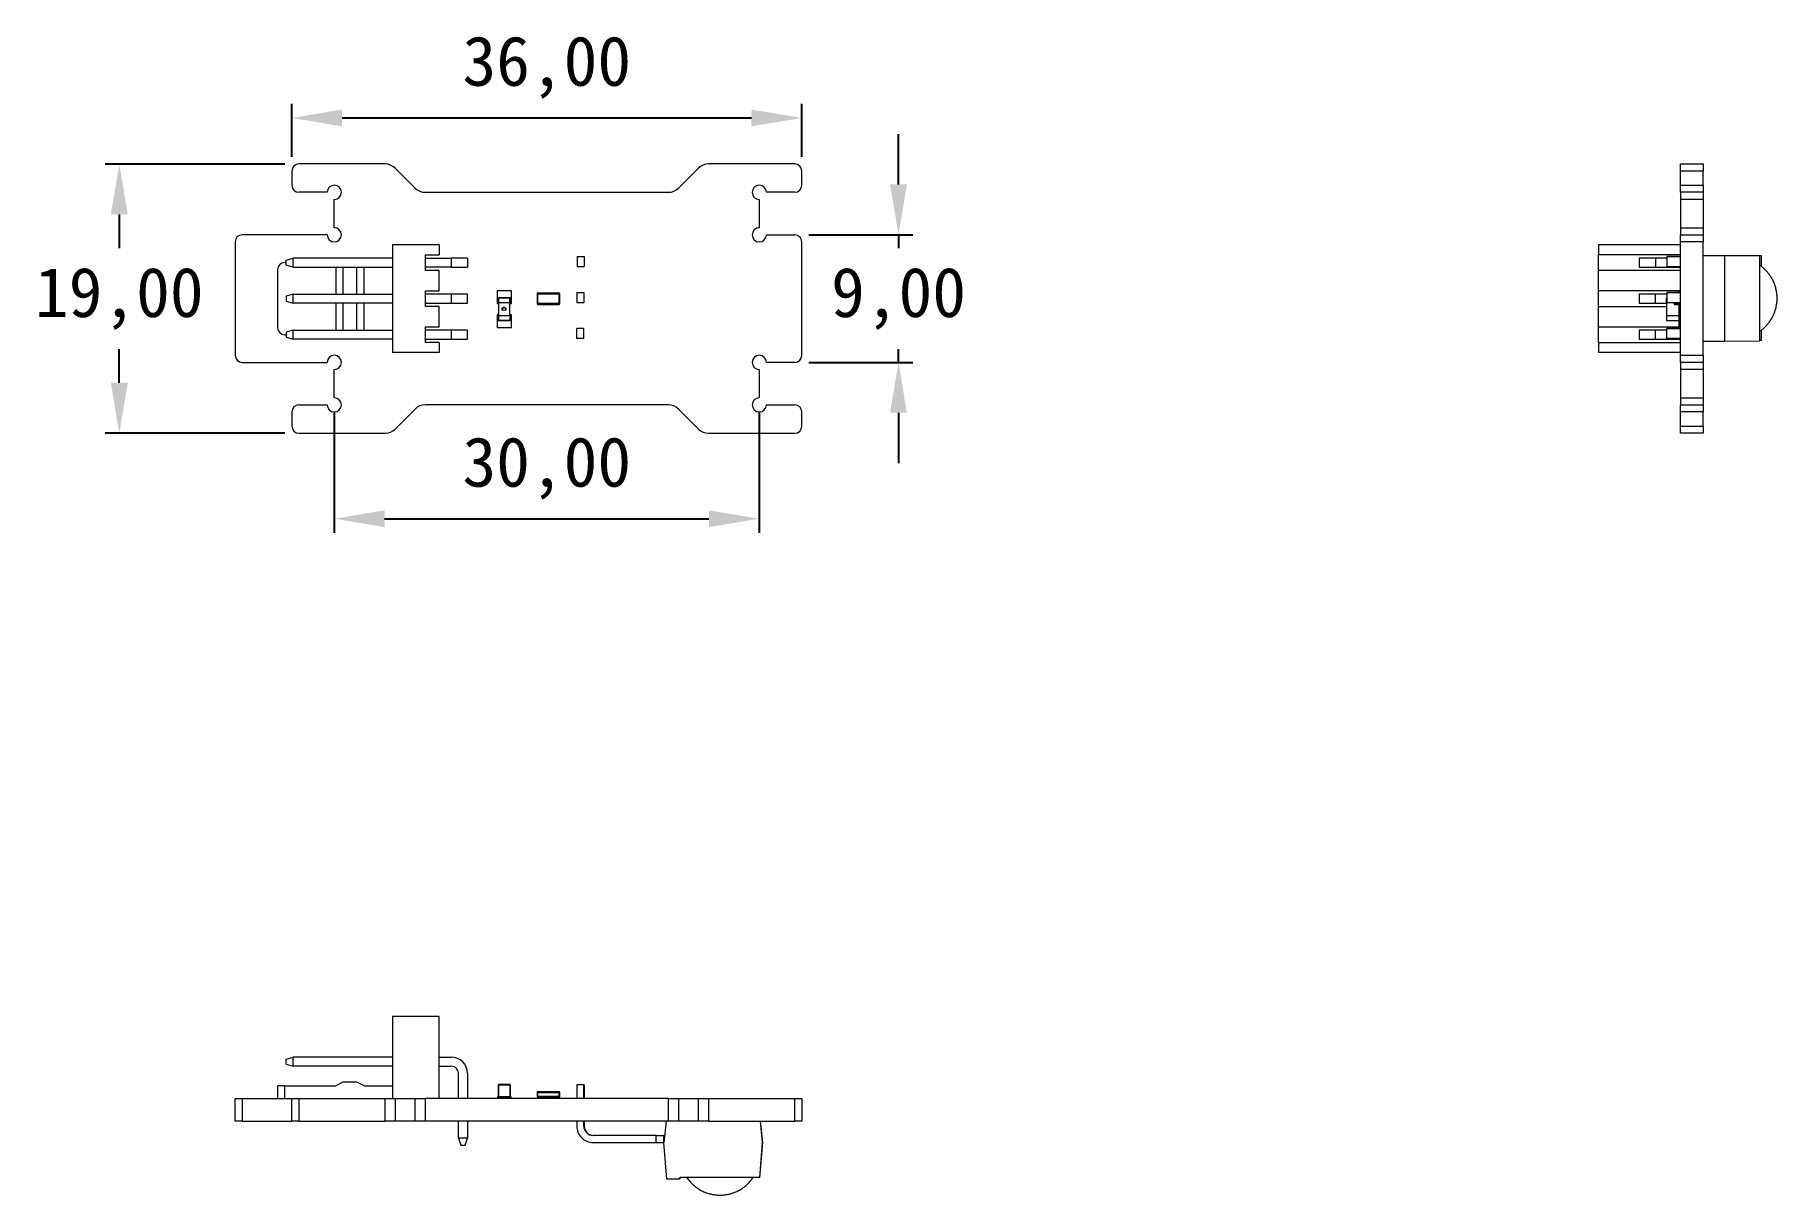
# Model space of a CAD drawing. Header units: millimetres. Extents: x 244 to 367, y 115 to 196.
import ezdxf

# ---------------------------------------------------------------- set-up
doc = ezdxf.new("R2010")
doc.units = ezdxf.units.MM
doc.header["$PDSIZE"] = -1
doc.dimstyles.new('ISO-25', dxfattribs={"dimtxt": 2.5, "dimasz": 2.5, "dimexe": 1.25, "dimexo": 0.625, "dimtad": 1, "dimtxsty": 'Standard', "dimcen": 2.5, "dimadec": 0, "dimazin": 0, "dimtfac": 1, "dimtmove": 0, "dimatfit": 3, "dimfxl": 1, "dimarcsym": 0})

# ---------------------------------------------------------------- blocks, each defined once
blk = doc.blocks.new('*D3')
at = {"color": 0, "lineweight": -2, "transparency": 16777216}
for p, q in [((261.76, 187.37), (249.08, 187.37)), ((250.08, 183.82), (250.08, 181.44)), ((250.08, 171.93), (250.08, 174.31)), ((261.76, 168.37), (249.08, 168.37))]:
    blk.add_line(p, q, dxfattribs=at)
at = {"color": 0, "transparency": 16777216}
for points in [[(249.49, 183.82), (250.68, 183.82), (250.08, 187.37)], [(249.49, 171.93), (250.68, 171.93), (250.08, 168.37)]]:
    blk.add_solid(points, dxfattribs=at)
at = {"layer": 'Defpoints', "color": 0, "transparency": 16777216}
for p in [(262.76, 187.37), (250.08, 168.37), (262.76, 168.37)]:
    blk.add_point(p, dxfattribs=at)
at = {"color": 0, "transparency": 16777216, "insert": (250.08, 177.87), "char_height": 3.5, "attachment_point": 5}
blk.add_mtext('19,00', dxfattribs=at)
blk = doc.blocks.new('*D4')
at = {"color": 0, "lineweight": -2, "transparency": 16777216}
for p, q in [((262.26, 187.87), (262.26, 191.62)), ((298.26, 187.87), (298.26, 191.62)), ((265.81, 190.62), (294.7, 190.62))]:
    blk.add_line(p, q, dxfattribs=at)
at = {"color": 0, "transparency": 16777216}
for points in [[(265.81, 191.22), (265.81, 190.03), (262.26, 190.62)], [(294.7, 191.22), (294.7, 190.03), (298.26, 190.62)]]:
    blk.add_solid(points, dxfattribs=at)
at = {"layer": 'Defpoints', "color": 0, "transparency": 16777216}
for p in [(298.26, 190.62), (262.26, 186.87), (298.26, 186.87)]:
    blk.add_point(p, dxfattribs=at)
at = {"color": 0, "transparency": 16777216, "insert": (280.26, 194.19), "char_height": 3.5, "attachment_point": 5}
blk.add_mtext('36,00', dxfattribs=at)
blk = doc.blocks.new('*D5')
at = {"color": 0, "lineweight": -2, "transparency": 16777216}
for p, q in [((265.26, 169.87), (265.26, 161.34)), ((295.26, 169.87), (295.26, 161.34)), ((268.81, 162.34), (291.7, 162.34))]:
    blk.add_line(p, q, dxfattribs=at)
at = {"color": 0, "transparency": 16777216}
for points in [[(268.81, 162.93), (268.81, 161.75), (265.26, 162.34)], [(291.7, 162.93), (291.7, 161.75), (295.26, 162.34)]]:
    blk.add_solid(points, dxfattribs=at)
at = {"layer": 'Defpoints', "color": 0, "transparency": 16777216}
for p in [(265.26, 170.87), (295.26, 170.87), (295.26, 162.34)]:
    blk.add_point(p, dxfattribs=at)
at = {"color": 0, "transparency": 16777216, "insert": (280.26, 165.9), "char_height": 3.5, "attachment_point": 5}
blk.add_mtext('30,00', dxfattribs=at)
blk = doc.blocks.new('*D6')
at = {"color": 0, "lineweight": -2, "transparency": 16777216}
for p, q in [((305.09, 185.93), (305.09, 189.48)), ((298.76, 182.37), (306.09, 182.37)), ((305.09, 182.37), (305.09, 181.44)), ((305.09, 173.37), (305.09, 174.31)), ((298.76, 173.37), (306.09, 173.37)), ((305.09, 169.82), (305.09, 166.26))]:
    blk.add_line(p, q, dxfattribs=at)
at = {"color": 0, "transparency": 16777216}
for points in [[(304.49, 185.93), (305.68, 185.93), (305.09, 182.37)], [(304.49, 169.82), (305.68, 169.82), (305.09, 173.37)]]:
    blk.add_solid(points, dxfattribs=at)
at = {"layer": 'Defpoints', "color": 0, "transparency": 16777216}
for p in [(297.76, 182.37), (297.76, 173.37), (305.09, 173.37)]:
    blk.add_point(p, dxfattribs=at)
at = {"color": 0, "transparency": 16777216, "insert": (305.09, 177.87), "char_height": 3.5, "attachment_point": 5}
blk.add_mtext('9,00', dxfattribs=at)

msp = doc.modelspace()

# ---------------------------------------------------------------- linework, layer by layer
at = {"color": 7, "linetype": 'Continuous', "lineweight": 15}
for p, q in [((268.844, 187.373), (262.758, 187.373)), ((270.965, 185.665), (269.551, 187.08)), ((290.965, 187.08), (289.551, 185.665)), ((297.758, 187.373), (291.672, 187.373)), ((360.293, 187.373), (361.893, 187.373)), ((360.293, 186.873), (360.293, 187.373)), ((361.893, 187.373), (361.893, 186.873)), ((262.258, 186.873), (262.258, 185.873)), ((298.258, 185.873), (298.258, 186.873)), ((360.293, 185.873), (360.293, 186.873)), ((361.893, 186.873), (360.293, 186.873)), ((360.293, 185.373), (360.293, 185.873)), ((360.293, 185.873), (361.893, 185.873)), ((361.893, 185.873), (361.893, 186.873)), ((361.893, 185.873), (361.893, 185.373)), ((264.758, 185.373), (262.758, 185.373)), ((265.258, 182.873), (265.258, 184.873)), ((271.672, 185.373), (288.844, 185.373)), ((295.258, 184.873), (295.258, 182.873)), ((297.758, 185.373), (295.758, 185.373)), ((361.893, 185.373), (360.293, 185.373)), ((360.293, 185.373), (360.293, 184.873)), ((361.893, 184.873), (360.293, 184.873)), ((360.293, 184.873), (360.293, 182.873)), ((361.893, 185.373), (361.893, 184.873)), ((361.893, 184.873), (361.893, 182.873)), ((264.758, 182.373), (258.758, 182.373)), ((295.758, 182.373), (297.758, 182.373)), ((360.293, 182.873), (361.893, 182.873)), ((360.293, 182.873), (360.293, 182.373)), ((360.293, 181.873), (360.293, 182.373)), ((360.293, 182.373), (361.893, 182.373)), ((361.893, 182.873), (361.893, 182.373)), ((361.893, 182.373), (361.893, 181.873)), ((258.258, 181.873), (258.258, 173.873)), ((269.358, 181.673), (269.358, 174.073)), ((272.658, 181.673), (269.358, 181.673)), ((271.708, 180.963), (272.658, 180.963)), ((271.708, 179.863), (271.708, 180.963)), ((272.658, 181.673), (272.658, 180.963)), ((282.398, 180.835), (282.394, 180.135)), ((282.398, 180.835), (282.898, 180.833)), ((282.898, 180.833), (282.894, 180.133)), ((298.258, 173.873), (298.258, 181.873)), ((354.493, 181.673), (354.493, 180.963)), ((360.293, 181.673), (354.493, 181.673)), ((360.293, 180.963), (354.493, 180.963)), ((354.493, 179.863), (354.493, 180.963)), ((359.324, 180.835), (359.324, 180.833)), ((360.293, 180.835), (359.324, 180.835)), ((359.324, 180.833), (360.293, 180.833)), ((359.324, 180.833), (359.324, 180.133)), ((360.293, 173.873), (360.293, 181.873)), ((361.893, 181.873), (360.293, 181.873)), ((361.893, 173.873), (361.893, 181.873)), ((361.893, 180.914), (363.393, 180.915)), ((363.393, 180.88), (361.893, 180.881)), ((363.393, 180.915), (365.993, 180.914)), ((365.87, 180.881), (363.393, 180.88)), ((363.393, 180.88), (363.393, 174.881)), ((365.87, 180.909), (365.993, 180.91)), ((365.87, 180.909), (365.87, 180.881)), ((365.87, 180.881), (365.87, 174.882)), ((365.993, 180.914), (365.993, 180.91)), ((365.993, 180.91), (365.993, 180.137)), ((261.258, 179.923), (261.258, 175.823)), ((261.858, 180.423), (261.758, 180.423)), ((261.858, 180.583), (262.358, 180.733)), ((261.858, 180.243), (261.858, 180.583)), ((262.358, 180.093), (261.858, 180.243)), ((262.358, 180.093), (262.358, 180.733)), ((269.358, 180.733), (262.358, 180.733)), ((262.358, 180.093), (269.358, 180.093)), ((265.358, 180.093), (265.358, 178.193)), ((265.858, 180.093), (265.858, 178.193)), ((266.858, 178.193), (266.858, 180.093)), ((267.358, 178.193), (267.358, 180.093)), ((271.708, 180.733), (273.518, 180.733)), ((273.518, 180.093), (271.708, 180.093)), ((272.658, 179.863), (271.708, 179.863)), ((272.658, 178.423), (272.658, 179.863)), ((273.518, 180.733), (273.518, 180.093)), ((274.658, 180.733), (273.518, 180.733)), ((273.518, 180.093), (274.658, 180.093)), ((274.658, 180.733), (274.658, 180.093)), ((282.394, 180.135), (282.894, 180.133)), ((360.293, 179.863), (354.493, 179.863)), ((354.493, 178.423), (354.493, 179.863)), ((357.373, 180.733), (357.373, 180.093)), ((358.513, 180.733), (357.373, 180.733)), ((357.373, 180.093), (358.513, 180.093)), ((358.513, 180.733), (358.513, 180.093)), ((359.324, 180.733), (358.513, 180.733)), ((358.513, 180.093), (360.293, 180.093)), ((359.324, 180.133), (360.293, 180.133)), ((271.708, 177.323), (271.708, 178.423)), ((271.708, 178.423), (272.658, 178.423)), ((276.762, 178.425), (276.762, 177.525)), ((277.762, 178.425), (276.762, 178.425)), ((277.762, 177.525), (277.762, 178.425)), ((360.187, 178.423), (354.493, 178.423)), ((354.493, 177.323), (354.493, 178.423)), ((360.187, 178.295), (360.187, 178.425)), ((360.207, 178.425), (360.187, 178.425)), ((360.207, 178.425), (360.207, 178.295)), ((360.293, 178.423), (360.207, 178.423)), ((262.358, 178.193), (261.858, 178.043)), ((261.858, 178.043), (261.858, 177.703)), ((261.858, 177.703), (262.358, 177.553)), ((262.358, 177.553), (262.358, 178.193)), ((262.358, 178.193), (269.358, 178.193)), ((269.358, 177.553), (262.358, 177.553)), ((265.358, 177.553), (265.358, 175.653)), ((265.858, 177.553), (265.858, 175.653)), ((266.858, 175.653), (266.858, 177.553)), ((267.358, 175.653), (267.358, 177.553)), ((273.518, 178.193), (271.708, 178.193)), ((271.708, 177.553), (273.518, 177.553)), ((272.658, 177.323), (271.708, 177.323)), ((272.658, 175.883), (272.658, 177.323)), ((273.518, 178.193), (273.518, 177.553)), ((274.658, 178.193), (273.518, 178.193)), ((273.518, 177.553), (274.658, 177.553)), ((274.658, 177.553), (274.658, 178.193)), ((276.762, 177.525), (276.867, 177.525)), ((276.857, 177.915), (276.857, 177.575)), ((276.867, 177.915), (276.857, 177.915)), ((276.867, 177.575), (276.857, 177.575)), ((276.867, 177.915), (276.867, 177.925)), ((277.657, 177.925), (276.867, 177.925)), ((277.657, 177.915), (276.867, 177.915)), ((276.867, 177.575), (276.867, 177.915)), ((277.657, 177.575), (276.867, 177.575)), ((276.867, 176.675), (276.867, 177.575)), ((277.657, 177.915), (277.657, 177.925)), ((277.657, 177.575), (277.657, 177.915)), ((277.667, 177.915), (277.657, 177.915)), ((277.667, 177.575), (277.657, 177.575)), ((277.657, 176.675), (277.657, 177.575)), ((277.657, 177.525), (277.762, 177.525)), ((277.667, 177.575), (277.667, 177.915)), ((279.569, 178.218), (279.569, 177.518)), ((279.619, 178.218), (279.569, 178.218)), ((279.569, 177.518), (279.619, 177.518)), ((279.619, 178.268), (279.619, 178.218)), ((281.119, 178.268), (279.619, 178.268)), ((279.619, 177.518), (279.619, 178.218)), ((279.619, 178.218), (281.119, 178.218)), ((279.619, 177.518), (279.619, 177.468)), ((281.119, 177.518), (279.619, 177.518)), ((279.619, 177.468), (281.119, 177.468)), ((281.119, 178.218), (281.119, 178.268)), ((281.119, 178.218), (281.119, 177.518)), ((281.169, 178.218), (281.119, 178.218)), ((281.119, 177.518), (281.169, 177.518)), ((281.119, 177.468), (281.119, 177.518)), ((281.169, 177.518), (281.169, 178.218)), ((282.385, 178.295), (282.382, 177.595)), ((282.382, 177.595), (282.882, 177.593)), ((282.385, 178.295), (282.885, 178.293)), ((282.885, 178.293), (282.882, 177.593)), ((354.493, 175.883), (354.493, 177.323)), ((354.493, 177.323), (359.317, 177.323)), ((357.373, 178.193), (357.373, 177.553)), ((358.513, 178.193), (357.373, 178.193)), ((357.373, 177.553), (358.513, 177.553)), ((358.513, 177.553), (358.513, 178.193)), ((359.324, 178.193), (358.513, 178.193)), ((358.513, 177.553), (359.317, 177.553)), ((359.307, 177.575), (359.307, 177.915)), ((359.317, 177.915), (359.307, 177.915)), ((359.317, 177.575), (359.307, 177.575)), ((359.317, 177.261), (359.307, 177.261)), ((359.307, 177.132), (359.317, 177.132)), ((359.317, 177.915), (359.317, 177.925)), ((359.324, 177.925), (359.317, 177.925)), ((359.317, 177.575), (359.317, 177.915)), ((359.817, 177.575), (359.317, 177.575)), ((359.317, 176.675), (359.317, 177.575)), ((359.324, 178.295), (359.324, 178.293)), ((360.293, 178.295), (359.324, 178.295)), ((359.324, 178.293), (360.293, 178.293)), ((359.324, 178.293), (359.324, 177.593)), ((359.324, 177.593), (360.293, 177.593)), ((359.817, 177.593), (359.817, 177.518)), ((359.817, 177.518), (359.867, 177.518)), ((359.867, 177.468), (359.867, 177.518)), ((360.147, 177.518), (359.867, 177.518)), ((359.867, 177.468), (360.147, 177.468)), ((360.147, 177.468), (360.147, 177.518)), ((360.147, 177.518), (360.197, 177.518)), ((360.177, 177.478), (360.177, 176.675)), ((360.177, 177.323), (360.293, 177.323)), ((360.197, 177.518), (360.197, 177.593)), ((360.207, 177.525), (360.197, 177.525)), ((360.207, 177.593), (360.207, 177.525)), ((360.207, 177.553), (360.293, 177.553)), ((271.708, 174.783), (271.708, 175.883)), ((271.708, 175.883), (272.658, 175.883)), ((276.762, 176.725), (276.762, 175.825)), ((276.867, 176.725), (276.762, 176.725)), ((276.857, 176.675), (276.857, 176.335)), ((276.857, 176.675), (276.867, 176.675)), ((276.857, 176.335), (276.867, 176.335)), ((276.867, 176.675), (277.657, 176.675)), ((276.867, 176.335), (276.867, 176.675)), ((277.657, 176.335), (276.867, 176.335)), ((276.867, 176.335), (276.867, 176.325)), ((276.867, 176.325), (277.657, 176.325)), ((277.179, 177.046), (277.165, 177.028)), ((277.317, 177.028), (277.302, 177.046)), ((277.762, 176.725), (277.657, 176.725)), ((277.657, 176.675), (277.657, 176.335)), ((277.657, 176.675), (277.667, 176.675)), ((277.657, 176.335), (277.657, 176.325)), ((277.657, 176.335), (277.667, 176.335)), ((277.667, 176.335), (277.667, 176.675)), ((277.762, 175.825), (277.762, 176.725)), ((354.493, 175.883), (360.187, 175.883)), ((354.493, 174.783), (354.493, 175.883)), ((359.307, 177.028), (359.317, 177.028)), ((359.307, 176.675), (359.307, 176.335)), ((359.307, 176.675), (359.317, 176.675)), ((359.307, 176.335), (359.317, 176.335)), ((359.317, 176.335), (359.317, 176.675)), ((359.317, 176.675), (360.177, 176.675)), ((359.317, 176.325), (359.317, 176.335)), ((359.317, 176.335), (360.177, 176.335)), ((359.317, 176.325), (360.177, 176.325)), ((360.177, 176.675), (360.177, 176.335)), ((360.177, 176.675), (360.187, 176.675)), ((360.177, 176.335), (360.177, 176.325)), ((360.177, 176.335), (360.187, 176.335)), ((360.207, 176.725), (360.187, 176.725)), ((360.187, 175.825), (360.187, 176.725)), ((360.207, 176.725), (360.207, 175.825)), ((360.207, 175.883), (360.293, 175.883)), ((261.758, 175.323), (261.858, 175.323)), ((262.358, 175.653), (261.858, 175.503)), ((261.858, 175.503), (261.858, 175.163)), ((261.858, 175.163), (262.358, 175.013)), ((262.358, 175.013), (262.358, 175.653)), ((262.358, 175.653), (269.358, 175.653)), ((269.358, 175.013), (262.358, 175.013)), ((273.518, 175.653), (271.708, 175.653)), ((271.708, 175.013), (273.518, 175.013)), ((272.658, 174.783), (271.708, 174.783)), ((272.658, 174.783), (272.658, 174.073)), ((273.518, 175.653), (273.518, 175.013)), ((274.658, 175.653), (273.518, 175.653)), ((273.518, 175.013), (274.658, 175.013)), ((274.658, 175.013), (274.658, 175.653)), ((276.762, 175.825), (277.762, 175.825)), ((282.369, 175.055), (282.373, 175.755)), ((282.869, 175.053), (282.369, 175.055)), ((282.873, 175.753), (282.373, 175.755)), ((282.869, 175.053), (282.873, 175.753)), ((354.493, 174.783), (354.493, 174.073)), ((354.493, 174.783), (360.293, 174.783)), ((357.373, 175.653), (357.373, 175.013)), ((358.513, 175.653), (357.373, 175.653)), ((357.373, 175.013), (358.513, 175.013)), ((358.513, 175.013), (358.513, 175.653)), ((359.324, 175.653), (358.513, 175.653)), ((358.513, 175.013), (360.293, 175.013)), ((359.324, 175.753), (359.324, 175.755)), ((359.324, 175.755), (360.293, 175.755)), ((360.293, 175.753), (359.324, 175.753)), ((359.324, 175.053), (359.324, 175.753)), ((360.293, 175.053), (359.324, 175.053)), ((360.207, 175.825), (360.187, 175.825)), ((361.893, 174.881), (363.393, 174.881)), ((363.393, 174.881), (365.87, 174.882)), ((365.993, 174.91), (365.87, 174.909)), ((365.993, 175.653), (365.993, 174.91)), ((272.658, 174.073), (269.358, 174.073)), ((360.293, 174.073), (354.493, 174.073)), ((360.293, 173.873), (361.893, 173.873)), ((360.293, 173.373), (360.293, 173.873)), ((361.893, 173.873), (361.893, 173.373)), ((258.758, 173.373), (264.758, 173.373)), ((265.258, 170.873), (265.258, 172.873)), ((295.258, 172.873), (295.258, 170.873)), ((297.758, 173.373), (295.758, 173.373)), ((361.893, 173.373), (360.293, 173.373)), ((360.293, 173.373), (360.293, 172.873)), ((361.893, 172.873), (360.293, 172.873)), ((360.293, 172.873), (360.293, 170.873)), ((361.893, 173.373), (361.893, 172.873)), ((361.893, 172.873), (361.893, 170.873)), ((262.258, 169.873), (262.258, 168.873)), ((262.758, 170.373), (264.758, 170.373)), ((269.551, 168.665), (270.965, 170.08)), ((288.844, 170.373), (271.672, 170.373)), ((289.551, 170.08), (290.965, 168.665)), ((295.758, 170.373), (297.758, 170.373)), ((298.258, 168.873), (298.258, 169.873)), ((360.293, 170.873), (361.893, 170.873)), ((360.293, 170.873), (360.293, 170.373)), ((360.293, 169.873), (360.293, 170.373)), ((360.293, 170.373), (361.893, 170.373)), ((361.893, 169.873), (360.293, 169.873)), ((360.293, 168.873), (360.293, 169.873)), ((361.893, 170.873), (361.893, 170.373)), ((361.893, 170.373), (361.893, 169.873)), ((361.893, 168.873), (361.893, 169.873)), ((360.293, 168.873), (361.893, 168.873)), ((360.293, 168.373), (360.293, 168.873)), ((361.893, 168.873), (361.893, 168.373)), ((262.758, 168.373), (268.844, 168.373)), ((291.672, 168.373), (297.758, 168.373)), ((361.893, 168.373), (360.293, 168.373)), ((272.658, 127.222), (269.358, 127.222)), ((269.358, 127.222), (269.358, 121.422)), ((272.658, 121.422), (272.658, 127.222)), ((261.858, 124.192), (262.358, 124.342)), ((262.358, 123.702), (262.358, 124.342)), ((269.358, 124.342), (262.358, 124.342)), ((272.658, 124.342), (273.518, 124.342)), ((261.858, 123.852), (261.858, 124.192)), ((261.858, 123.852), (262.358, 123.702)), ((269.358, 123.702), (262.358, 123.702)), ((272.658, 123.702), (273.518, 123.702)), ((274.018, 121.422), (274.018, 123.202)), ((274.658, 123.202), (274.658, 121.422)), ((261.258, 122.322), (261.258, 121.422)), ((261.758, 122.322), (261.258, 122.322)), ((261.758, 121.422), (261.758, 122.322)), ((261.758, 122.322), (265.358, 122.322)), ((265.858, 122.572), (265.358, 122.322)), ((266.858, 122.572), (265.858, 122.572)), ((267.358, 122.322), (266.858, 122.572)), ((267.358, 122.322), (269.358, 122.322)), ((276.857, 121.539), (276.857, 122.399)), ((276.857, 122.399), (276.867, 122.399)), ((277.657, 122.409), (276.867, 122.409)), ((276.867, 122.409), (276.867, 122.399)), ((276.867, 121.539), (276.867, 122.399)), ((276.867, 122.399), (277.657, 122.399)), ((277.657, 122.409), (277.657, 122.399)), ((277.657, 122.399), (277.657, 121.539)), ((277.657, 122.399), (277.667, 122.399)), ((277.667, 122.399), (277.667, 121.539)), ((279.569, 121.849), (279.569, 121.569)), ((279.569, 121.849), (279.619, 121.849)), ((279.619, 121.899), (279.619, 121.849)), ((281.119, 121.899), (279.619, 121.899)), ((279.619, 121.569), (279.619, 121.849)), ((279.619, 121.849), (281.119, 121.849)), ((281.119, 121.849), (281.119, 121.899)), ((281.119, 121.849), (281.119, 121.569)), ((281.119, 121.849), (281.169, 121.849)), ((281.169, 121.569), (281.169, 121.849)), ((282.869, 122.392), (282.369, 122.392)), ((282.369, 122.392), (282.369, 121.422)), ((282.869, 121.422), (282.869, 122.392)), ((282.869, 122.392), (282.873, 122.392)), ((282.873, 121.422), (282.873, 122.392)), ((282.873, 122.392), (282.882, 122.392)), ((282.882, 122.392), (282.882, 121.422)), ((282.885, 122.392), (282.882, 122.392)), ((282.885, 122.392), (282.894, 122.392)), ((282.885, 122.392), (282.885, 121.422)), ((282.894, 122.392), (282.894, 121.422)), ((282.898, 122.392), (282.894, 122.392)), ((282.898, 122.392), (282.898, 121.422)), ((258.258, 119.822), (258.258, 121.422)), ((258.258, 121.422), (258.758, 121.422)), ((258.758, 121.422), (258.758, 119.822)), ((258.758, 121.422), (262.258, 121.422)), ((262.258, 119.822), (262.258, 121.422)), ((262.258, 121.422), (262.758, 121.422)), ((262.758, 121.422), (262.758, 119.822)), ((262.758, 121.422), (268.844, 121.422)), ((268.844, 119.822), (268.844, 121.422)), ((268.844, 121.422), (269.551, 121.422)), ((269.551, 121.422), (269.551, 119.822)), ((269.551, 121.422), (270.965, 121.422)), ((270.965, 119.822), (270.965, 121.422)), ((270.965, 121.422), (271.672, 121.422)), ((271.672, 121.422), (271.672, 119.822)), ((288.844, 121.422), (271.672, 121.422)), ((276.762, 121.529), (276.762, 121.509)), ((276.762, 121.529), (277.762, 121.529)), ((277.762, 121.509), (276.762, 121.509)), ((276.857, 121.539), (276.867, 121.539)), ((277.657, 121.539), (276.867, 121.539)), ((276.867, 121.529), (276.867, 121.539)), ((277.667, 121.539), (277.657, 121.539)), ((277.657, 121.529), (277.657, 121.539)), ((277.762, 121.509), (277.762, 121.529)), ((279.569, 121.569), (279.619, 121.569)), ((281.119, 121.569), (279.619, 121.569)), ((279.619, 121.569), (279.619, 121.519)), ((279.619, 121.519), (281.119, 121.519)), ((281.119, 121.569), (281.169, 121.569)), ((281.119, 121.519), (281.119, 121.569)), ((288.844, 119.822), (288.844, 121.422)), ((288.844, 121.422), (289.551, 121.422)), ((289.551, 121.422), (289.551, 119.822)), ((289.551, 121.422), (290.965, 121.422)), ((290.965, 119.822), (290.965, 121.422)), ((290.965, 121.422), (291.672, 121.422)), ((291.672, 121.422), (291.672, 119.822)), ((291.672, 121.422), (297.758, 121.422)), ((297.758, 119.822), (297.758, 121.422)), ((297.758, 121.422), (298.258, 121.422)), ((298.258, 121.422), (298.258, 119.822)), ((258.758, 119.822), (258.258, 119.822)), ((258.758, 119.822), (262.258, 119.822)), ((262.758, 119.822), (262.258, 119.822)), ((262.758, 119.822), (268.844, 119.822)), ((269.551, 119.822), (268.844, 119.822)), ((270.965, 119.822), (269.551, 119.822)), ((271.672, 119.822), (270.965, 119.822)), ((288.844, 119.822), (271.672, 119.822)), ((274.018, 118.636), (274.018, 119.822)), ((274.658, 119.822), (274.658, 118.636)), ((282.369, 119.822), (282.369, 119.478)), ((282.869, 119.478), (282.869, 119.822)), ((282.869, 119.478), (282.873, 119.478)), ((282.873, 119.478), (282.873, 119.822)), ((282.882, 119.822), (282.882, 119.478)), ((282.882, 119.478), (282.885, 119.478)), ((282.885, 119.822), (282.885, 119.478)), ((282.894, 119.822), (282.894, 119.478)), ((282.894, 119.478), (282.898, 119.478)), ((282.898, 119.822), (282.898, 119.478)), ((288.685, 119.822), (288.524, 118.322)), ((289.551, 119.822), (288.844, 119.822)), ((290.965, 119.822), (289.551, 119.822)), ((291.672, 119.822), (290.965, 119.822)), ((291.672, 119.822), (297.758, 119.822)), ((295.313, 119.822), (295.474, 118.322)), ((295.504, 118.322), (295.343, 119.822)), ((298.258, 119.822), (297.758, 119.822)), ((274.658, 118.636), (274.018, 118.636)), ((274.018, 118.636), (274.188, 118.142)), ((274.188, 118.142), (274.488, 118.142)), ((274.488, 118.142), (274.658, 118.636)), ((287.971, 118.822), (283.525, 118.822)), ((283.525, 118.322), (287.971, 118.322)), ((287.971, 118.322), (287.971, 118.822)), ((287.971, 118.822), (287.974, 118.822)), ((287.971, 118.322), (287.974, 118.322)), ((287.974, 118.322), (287.974, 118.822)), ((287.974, 118.822), (288.528, 118.822)), ((287.974, 118.322), (288.524, 118.322)), ((288.734, 115.722), (288.524, 118.322)), ((288.528, 118.357), (288.528, 118.822)), ((288.528, 118.822), (288.531, 118.822)), ((288.531, 118.822), (288.531, 118.389)), ((288.537, 118.822), (288.531, 118.822)), ((288.537, 118.445), (288.537, 118.822)), ((288.541, 118.822), (288.537, 118.822)), ((288.547, 118.822), (288.541, 118.822)), ((288.541, 118.822), (288.541, 118.477)), ((288.547, 118.533), (288.547, 118.822)), ((288.55, 118.822), (288.547, 118.822)), ((288.55, 118.822), (288.55, 118.565)), ((295.474, 118.322), (295.274, 115.846)), ((295.303, 115.846), (295.504, 118.322)), ((295.504, 118.322), (295.474, 118.322)), ((289.582, 115.722), (288.734, 115.722)), ((289.582, 115.722), (289.664, 115.846)), ((289.612, 115.722), (289.582, 115.722)), ((289.693, 115.846), (289.612, 115.722)), ((295.274, 115.846), (289.664, 115.846)), ((295.303, 115.846), (295.274, 115.846))]:
    msp.add_line(p, q, dxfattribs=at)
at = {"color": 8, "linetype": 'Continuous', "lineweight": 15}
for p, q in [((359.324, 177.915), (359.317, 177.915)), ((359.867, 177.518), (359.867, 177.593)), ((360.147, 177.593), (360.147, 177.518))]:
    msp.add_line(p, q, dxfattribs=at)
at = {"color": 7, "linetype": 'Continuous', "lineweight": 15}
for centre, radius, start, end in [((262.758, 186.873), 0.5, 90, 180), ((268.844, 186.373), 1, 45, 90), ((291.672, 186.373), 1, 90, 135), ((297.758, 186.873), 0.5, 0, 90), ((262.758, 185.873), 0.5, 180, 270), ((265.258, 185.373), 0.5, 270, 180), ((295.258, 185.373), 0.5, 0, 270), ((297.758, 185.873), 0.5, 270, 0), ((271.672, 186.373), 1, 225, 270), ((288.844, 186.373), 1, 270, 315), ((258.758, 181.873), 0.5, 90, 180), ((265.258, 182.373), 0.5, 180, 90), ((295.258, 182.373), 0.5, 90, 0), ((297.758, 181.873), 0.5, 0, 90), ((261.758, 179.923), 0.5, 90, 180), ((276.867, 177.915), 0.01, 90, 180), ((277.657, 177.915), 0.01, 0, 90), ((279.619, 178.218), 0.05, 90, 180), ((279.619, 177.518), 0.05, 180, 270), ((281.119, 178.218), 0.05, 0, 90), ((281.119, 177.518), 0.05, 270, 0), ((359.317, 177.915), 0.01, 90, 180), ((359.867, 177.518), 0.05, 180, 270), ((360.147, 177.518), 0.05, 270, 0), ((276.867, 176.335), 0.01, 180, 270), ((277.657, 176.335), 0.01, 270, 0), ((359.317, 176.335), 0.01, 180, 270), ((360.177, 176.335), 0.01, 270, 0), ((261.758, 175.823), 0.5, 180, 270), ((258.758, 173.873), 0.5, 180, 270), ((265.258, 173.373), 0.5, 270, 180), ((295.258, 173.373), 0.5, 0, 270), ((297.758, 173.873), 0.5, 270, 0), ((262.758, 169.873), 0.5, 90, 180), ((265.258, 170.373), 0.5, 180, 90), ((271.672, 169.373), 1, 90, 135), ((288.844, 169.373), 1, 45, 90), ((295.258, 170.373), 0.5, 90, 0), ((297.758, 169.873), 0.5, 0, 90), ((262.758, 168.873), 0.5, 180, 270), ((268.844, 169.373), 1, 270, 315), ((291.672, 169.373), 1, 225, 270), ((297.758, 168.873), 0.5, 270, 0), ((273.518, 123.202), 1.14, 0, 90), ((273.518, 123.202), 0.5, 0, 90), ((276.867, 122.399), 0.01, 90, 180), ((277.657, 122.399), 0.01, 0, 90), ((279.619, 121.849), 0.05, 90, 180), ((281.119, 121.849), 0.05, 0, 90), ((276.867, 121.539), 0.01, 180, 270), ((277.657, 121.539), 0.01, 270, 0), ((279.619, 121.569), 0.05, 180, 270), ((281.119, 121.569), 0.05, 270, 0), ((283.525, 119.478), 1.155, 179.99964, 269.99971), ((283.525, 119.478), 0.655, 179.99981, 269.99962), ((283.528, 119.478), 0.655, 179.99958, 269.99968), ((283.537, 119.478), 0.655, 179.99965, 269.99962), ((283.541, 119.478), 0.655, 179.99949, 269.99978), ((283.55, 119.478), 0.655, 179.99949, 269.99978), ((283.553, 119.478), 0.655, 179.99965, 269.99962)]:
    msp.add_arc(centre, radius, start, end, dxfattribs=at)
for points, knots in [([(365.872, 175.565), (365.888, 175.576), (365.975, 175.631), (366.121, 175.749), (366.308, 175.921), (366.48, 176.114), (366.636, 176.325), (366.774, 176.552), (366.89, 176.795), (366.984, 177.05), (367.054, 177.315), (367.098, 177.589), (367.114, 177.869), (367.103, 178.151), (367.063, 178.434), (366.993, 178.714), (366.894, 178.989), (366.77, 179.246), (366.625, 179.482), (366.465, 179.695), (366.286, 179.892), (366.088, 180.069), (365.949, 180.18), (365.874, 180.227), (365.873, 180.227)], [0, 0, 0, 0, 0.01046086, 0.05592749, 0.1022498, 0.14931704, 0.19704731, 0.24537975, 0.29426988, 0.34368674, 0.39360997, 0.44402949, 0.49494453, 0.54636393, 0.59830718, 0.65080634, 0.70390959, 0.75768714, 0.80627208, 0.85479304, 0.9032207, 0.95151603, 0.99961395, 1, 1, 1, 1]), ([(277.115, 177.132), (277.115, 177.139), (277.116, 177.159), (277.125, 177.193), (277.143, 177.219), (277.155, 177.23), (277.157, 177.231)], [0, 0, 0, 0, 0.1809168, 0.5462868, 0.9463169, 1, 1, 1, 1]), ([(277.165, 177.028), (277.16, 177.032), (277.144, 177.044), (277.125, 177.073), (277.116, 177.106), (277.115, 177.126), (277.115, 177.132)], [0, 0, 0, 0, 0.1669211, 0.4995692, 0.8425506, 1, 1, 1, 1]), ([(277.241, 177.24), (277.234, 177.239), (277.217, 177.239), (277.19, 177.229), (277.165, 177.208), (277.146, 177.179), (277.14, 177.152), (277.139, 177.136), (277.139, 177.132)], [0, 0, 0, 0, 0.1216011, 0.3145045, 0.5044897, 0.7094202, 0.9203948, 1, 1, 1, 1]), ([(277.139, 177.132), (277.14, 177.125), (277.14, 177.107), (277.151, 177.077), (277.168, 177.057), (277.178, 177.048), (277.179, 177.046)], [0, 0, 0, 0, 0.2055177, 0.5793303, 0.9424323, 1, 1, 1, 1]), ([(277.157, 177.231), (277.162, 177.235), (277.178, 177.247), (277.207, 177.259), (277.232, 177.261), (277.242, 177.261)], [0, 0, 0, 0, 0.2163096, 0.6543968, 1, 1, 1, 1]), ([(277.342, 177.134), (277.342, 177.14), (277.341, 177.159), (277.33, 177.189), (277.307, 177.218), (277.276, 177.237), (277.252, 177.239), (277.241, 177.24)], [0, 0, 0, 0, 0.1227299, 0.3481973, 0.57486, 0.7840235, 1, 1, 1, 1]), ([(277.242, 177.261), (277.249, 177.261), (277.269, 177.26), (277.302, 177.25), (277.334, 177.224), (277.358, 177.189), (277.366, 177.157), (277.367, 177.137), (277.367, 177.132)], [0, 0, 0, 0, 0.1001917, 0.3032218, 0.5035837, 0.7112839, 0.9216755, 1, 1, 1, 1]), ([(277.302, 177.046), (277.307, 177.051), (277.321, 177.063), (277.336, 177.088), (277.342, 177.114), (277.342, 177.13), (277.342, 177.134)], [0, 0, 0, 0, 0.2024514, 0.536468, 0.8836256, 1, 1, 1, 1]), ([(277.367, 177.132), (277.367, 177.126), (277.366, 177.105), (277.356, 177.071), (277.337, 177.043), (277.321, 177.031), (277.317, 177.028)], [0, 0, 0, 0, 0.1665525, 0.50293433, 0.87308571, 1, 1, 1, 1]), ([(359.307, 177.261), (359.307, 177.261), (359.307, 177.26), (359.307, 177.25), (359.307, 177.224), (359.307, 177.189), (359.307, 177.157), (359.307, 177.137), (359.307, 177.132)], [0, 0, 0, 0, 0.1001917, 0.3032218, 0.5035837, 0.7112839, 0.9216755, 1, 1, 1, 1]), ([(359.307, 177.132), (359.307, 177.126), (359.307, 177.105), (359.307, 177.071), (359.307, 177.043), (359.307, 177.031), (359.307, 177.028)], [0, 0, 0, 0, 0.1665525, 0.50293433, 0.87308571, 1, 1, 1, 1]), ([(290.153, 115.848), (290.183, 115.803), (290.264, 115.68), (290.424, 115.496), (290.626, 115.299), (290.849, 115.124), (291.087, 114.971), (291.34, 114.844), (291.604, 114.742), (291.877, 114.667), (292.157, 114.621), (292.439, 114.602), (292.722, 114.612), (293.003, 114.65), (293.278, 114.716), (293.545, 114.809), (293.802, 114.928), (294.045, 115.073), (294.273, 115.241), (294.482, 115.432), (294.666, 115.633), (294.768, 115.779), (294.816, 115.847)], [0, 0, 0, 0, 0.0292632, 0.0806614, 0.1320599, 0.1834587, 0.2348574, 0.2862559, 0.3376546, 0.3890535, 0.4404522, 0.4918511, 0.5432497, 0.5946488, 0.6460473, 0.6974463, 0.7488452, 0.800244, 0.8516428, 0.903042, 0.9544408, 1, 1, 1, 1])]:
    msp.add_open_spline(points, degree=3, knots=knots, dxfattribs=at)

# ---------------------------------------------------------------- dimensions: what is measured, and where the dimension line sits
for p1, p2, distance, picture, middle in [((262.258, 186.873), (298.258, 186.873), 3.751, '*D4', (280.258, 194.189)), ((262.758, 187.373), (262.758, 168.373), -12.673, '*D3', (250.084, 177.873)), ((265.258, 170.873), (295.258, 170.873), -8.534, '*D5', (280.258, 165.904))]:
    dim = msp.add_aligned_dim(p1=p1, p2=p2, distance=distance, dimstyle='ISO-25', override={"dimtxt": 3.5, "dimasz": 3.556, "dimexe": 1, "dimexo": 1, "dimgap": 1.524, "dimtih": 1, "dimtoh": 1, "dimzin": 0, "dimadec": 2, "dimtzin": 0})
    dim.commit()
    dim.dimension.update_dxf_attribs({"geometry": picture, "text_midpoint": middle})
dim = msp.add_linear_dim(base=(305.087, 173.373), p1=(297.758, 182.373), p2=(297.758, 173.373), angle=90, dimstyle='ISO-25', override={"dimtxt": 3.5, "dimasz": 3.556, "dimexe": 1, "dimexo": 1, "dimgap": 1.524, "dimtih": 1, "dimtoh": 1, "dimzin": 0, "dimadec": 2, "dimtzin": 0})
dim.commit()
dim.dimension.update_dxf_attribs({"geometry": '*D6', "text_midpoint": (305.087, 177.873)})

doc.saveas('drawing.dxf')
